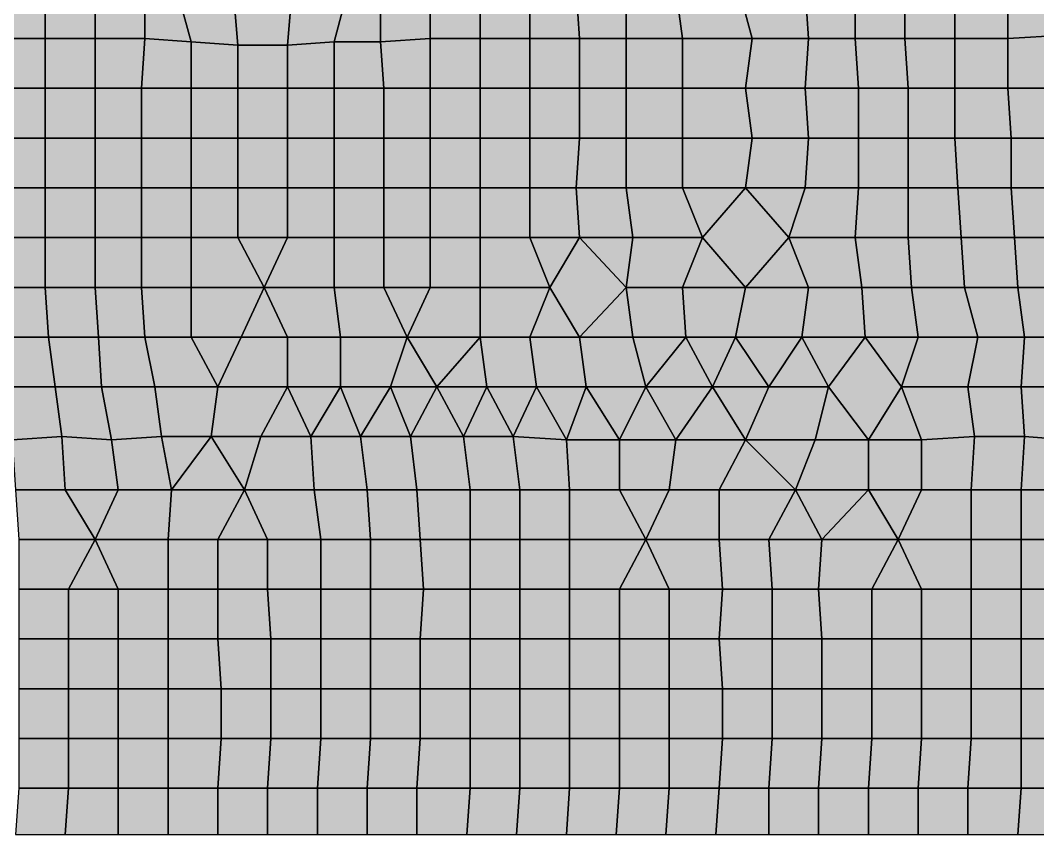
# Model space of a CAD drawing. Header units: metres. Extents: x -7480 to 79269, y -9100 to 45880.
# Drawn here: x 30230 to 36360, y -9100 to -4190 of the extents above; entities that cross this region are included whole.
import ezdxf

# ---------------------------------------------------------------- set-up
doc = ezdxf.new("R2010")
doc.units = ezdxf.units.M
doc.layers.add('COLOR_1', color=1, linetype='Continuous')
doc.layers.add('COLOR_181', color=181, linetype='Continuous')

msp = doc.modelspace()

# ---------------------------------------------------------------- hatches: boundary and pattern name
at = {"layer": 'COLOR_1'}
for points in [[(30380, -4300), (30680, -4300), (30680, -4000), (30380, -4000)], [(30680, -4300), (30980, -4300), (30980, -4020), (30680, -4000)], [(30980, -4300), (31260, -4320), (31200, -4100), (30980, -4020)], [(32120, -4320), (32400, -4320), (32400, -4020), (32180, -4100)], [(32400, -4320), (32700, -4300), (32700, -4000), (32400, -4020)], [(32700, -4300), (33000, -4300), (33000, -4000), (32700, -4000)], [(31200, -4100), (31260, -4320), (31540, -4340), (31520, -4100)], [(31520, -4100), (31540, -4340), (31840, -4340), (31860, -4100)], [(31840, -4340), (32120, -4320), (32180, -4100), (31860, -4100)], [(30380, -4600), (30680, -4600), (30680, -4300), (30380, -4300)], [(32700, -4600), (33000, -4600), (33000, -4300), (32700, -4300)], [(30380, -4900), (30680, -4900), (30680, -4600), (30380, -4600)], [(32700, -4900), (33000, -4900), (33000, -4600), (32700, -4600)], [(32700, -5200), (33000, -5200), (33000, -4900), (32700, -4900)]]:
    msp.add_hatch(color=256, dxfattribs=at).paths.add_polyline_path(points)
at = {"layer": 'COLOR_181'}
for points in [[(36180, -4300), (36520, -4280), (36520, -3980), (36180, -4000)], [(30080, -4300), (30380, -4300), (30380, -4000), (30080, -4000)], [(33000, -4300), (33300, -4300), (33300, -4000), (33000, -4000)], [(33300, -4300), (33600, -4300), (33580, -4000), (33300, -4000)], [(33580, -4000), (33600, -4300), (33880, -4300), (33880, -4000)], [(33880, -4300), (34220, -4300), (34180, -4000), (33880, -4000)], [(34180, -4000), (34220, -4300), (34640, -4300), (34560, -4000)], [(34560, -4000), (34640, -4300), (34980, -4300), (34960, -4000)], [(34960, -4000), (34980, -4300), (35260, -4300), (35260, -4000)], [(35260, -4300), (35560, -4300), (35560, -4000), (35260, -4000)], [(35560, -4300), (35860, -4300), (35860, -4000), (35560, -4000)], [(35860, -4300), (36180, -4300), (36180, -4000), (35860, -4000)], [(36180, -4600), (36520, -4600), (36520, -4280), (36180, -4300)], [(30080, -4600), (30380, -4600), (30380, -4300), (30080, -4300)], [(30680, -4600), (30960, -4600), (30980, -4300), (30680, -4300)], [(30960, -4600), (31260, -4600), (31260, -4320), (30980, -4300)], [(31260, -4600), (31540, -4600), (31540, -4340), (31260, -4320)], [(31540, -4600), (31840, -4600), (31840, -4340), (31540, -4340)], [(31840, -4600), (32120, -4600), (32120, -4320), (31840, -4340)], [(32120, -4600), (32420, -4600), (32400, -4320), (32120, -4320)], [(32400, -4320), (32420, -4600), (32700, -4600), (32700, -4300)], [(33000, -4600), (33300, -4600), (33300, -4300), (33000, -4300)], [(33300, -4600), (33600, -4600), (33600, -4300), (33300, -4300)], [(33600, -4600), (33880, -4600), (33880, -4300), (33600, -4300)], [(33880, -4600), (34220, -4600), (34220, -4300), (33880, -4300)], [(34220, -4600), (34600, -4600), (34640, -4300), (34220, -4300)], [(34600, -4600), (34960, -4600), (34980, -4300), (34640, -4300)], [(34960, -4600), (35280, -4600), (35260, -4300), (34980, -4300)], [(35260, -4300), (35280, -4600), (35580, -4600), (35560, -4300)], [(35560, -4300), (35580, -4600), (35860, -4600), (35860, -4300)], [(35860, -4600), (36180, -4600), (36180, -4300), (35860, -4300)], [(30080, -4900), (30380, -4900), (30380, -4600), (30080, -4600)], [(30680, -4900), (30960, -4900), (30960, -4600), (30680, -4600)], [(30960, -4900), (31260, -4900), (31260, -4600), (30960, -4600)], [(31260, -4900), (31540, -4900), (31540, -4600), (31260, -4600)], [(31540, -4900), (31840, -4900), (31840, -4600), (31540, -4600)], [(31840, -4900), (32120, -4900), (32120, -4600), (31840, -4600)], [(32120, -4900), (32420, -4900), (32420, -4600), (32120, -4600)], [(32420, -4900), (32700, -4900), (32700, -4600), (32420, -4600)], [(33000, -4900), (33300, -4900), (33300, -4600), (33000, -4600)], [(33300, -4900), (33600, -4900), (33600, -4600), (33300, -4600)], [(33600, -4900), (33880, -4900), (33880, -4600), (33600, -4600)], [(33880, -4900), (34220, -4900), (34220, -4600), (33880, -4600)], [(34220, -4900), (34640, -4900), (34600, -4600), (34220, -4600)], [(34600, -4600), (34640, -4900), (34980, -4900), (34960, -4600)], [(34960, -4600), (34980, -4900), (35280, -4900), (35280, -4600)], [(35280, -4900), (35580, -4900), (35580, -4600), (35280, -4600)], [(35580, -4900), (35860, -4900), (35860, -4600), (35580, -4600)], [(35860, -4900), (36200, -4900), (36180, -4600), (35860, -4600)], [(36180, -4600), (36200, -4900), (36520, -4900), (36520, -4600)], [(30080, -5200), (30380, -5200), (30380, -4900), (30080, -4900)], [(30380, -5200), (30680, -5200), (30680, -4900), (30380, -4900)], [(30680, -5200), (30960, -5200), (30960, -4900), (30680, -4900)], [(30960, -5200), (31260, -5200), (31260, -4900), (30960, -4900)], [(31260, -5200), (31540, -5200), (31540, -4900), (31260, -4900)], [(31540, -5200), (31840, -5200), (31840, -4900), (31540, -4900)], [(31840, -5200), (32120, -5200), (32120, -4900), (31840, -4900)], [(32120, -5200), (32420, -5200), (32420, -4900), (32120, -4900)], [(32420, -5200), (32700, -5200), (32700, -4900), (32420, -4900)], [(33000, -5200), (33300, -5200), (33300, -4900), (33000, -4900)], [(33300, -5200), (33580, -5200), (33600, -4900), (33300, -4900)], [(33580, -5200), (33880, -5200), (33880, -4900), (33600, -4900)], [(33880, -5200), (34220, -5200), (34220, -4900), (33880, -4900)], [(34220, -5200), (34600, -5200), (34640, -4900), (34220, -4900)], [(34600, -5200), (34960, -5200), (34980, -4900), (34640, -4900)], [(34960, -5200), (35280, -5200), (35280, -4900), (34980, -4900)], [(35280, -5200), (35580, -5200), (35580, -4900), (35280, -4900)], [(35580, -5200), (35880, -5200), (35860, -4900), (35580, -4900)], [(35860, -4900), (35880, -5200), (36200, -5200), (36200, -4900)], [(36200, -5200), (36520, -5200), (36520, -4900), (36200, -4900)], [(30080, -5500), (30380, -5500), (30380, -5200), (30080, -5200)], [(30380, -5500), (30680, -5500), (30680, -5200), (30380, -5200)], [(30680, -5500), (30960, -5500), (30960, -5200), (30680, -5200)], [(30960, -5500), (31260, -5500), (31260, -5200), (30960, -5200)], [(31260, -5500), (31540, -5500), (31540, -5200), (31260, -5200)], [(31540, -5500), (31840, -5500), (31840, -5200), (31540, -5200)], [(31840, -5500), (32120, -5500), (32120, -5200), (31840, -5200)], [(32120, -5500), (32420, -5500), (32420, -5200), (32120, -5200)], [(32420, -5500), (32700, -5500), (32700, -5200), (32420, -5200)], [(32700, -5500), (33000, -5500), (33000, -5200), (32700, -5200)], [(33000, -5500), (33300, -5500), (33300, -5200), (33000, -5200)], [(33300, -5500), (33600, -5500), (33580, -5200), (33300, -5200)], [(33580, -5200), (33600, -5500), (33920, -5500), (33880, -5200)], [(33880, -5200), (33920, -5500), (34340, -5500), (34220, -5200)], [(34220, -5200), (34340, -5500), (34600, -5200)], [(34340, -5500), (34600, -5800), (34860, -5500), (34600, -5200)], [(34600, -5200), (34860, -5500), (34960, -5200)], [(34860, -5500), (35260, -5500), (35280, -5200), (34960, -5200)], [(35260, -5500), (35580, -5500), (35580, -5200), (35280, -5200)], [(35580, -5500), (35900, -5500), (35880, -5200), (35580, -5200)], [(35880, -5200), (35900, -5500), (36220, -5500), (36200, -5200)], [(36200, -5200), (36220, -5500), (36540, -5500), (36520, -5200)], [(30080, -5500), (30100, -5800), (30380, -5800), (30380, -5500)], [(30380, -5800), (30680, -5800), (30680, -5500), (30380, -5500)], [(30680, -5800), (30960, -5800), (30960, -5500), (30680, -5500)], [(30960, -5800), (31260, -5800), (31260, -5500), (30960, -5500)], [(31260, -5800), (31700, -5800), (31540, -5500), (31260, -5500)], [(31540, -5500), (31700, -5800), (31840, -5500)], [(31700, -5800), (32120, -5800), (32120, -5500), (31840, -5500)], [(32120, -5800), (32420, -5800), (32420, -5500), (32120, -5500)], [(32420, -5800), (32700, -5800), (32700, -5500), (32420, -5500)], [(32700, -5800), (33000, -5800), (33000, -5500), (32700, -5500)], [(33000, -5800), (33420, -5800), (33300, -5500), (33000, -5500)], [(33300, -5500), (33420, -5800), (33600, -5500)], [(33420, -5800), (33600, -6100), (33880, -5800), (33600, -5500)], [(33600, -5500), (33880, -5800), (33920, -5500)], [(33880, -5800), (34220, -5800), (34340, -5500), (33920, -5500)], [(34220, -5800), (34600, -5800), (34340, -5500)], [(34600, -5800), (34980, -5800), (34860, -5500)], [(34860, -5500), (34980, -5800), (35300, -5800), (35260, -5500)], [(35260, -5500), (35300, -5800), (35600, -5800), (35580, -5500)], [(35580, -5500), (35600, -5800), (35920, -5800), (35900, -5500)], [(35900, -5500), (35920, -5800), (36240, -5800), (36220, -5500)], [(36220, -5500), (36240, -5800), (36560, -5800), (36540, -5500)], [(30100, -6100), (30400, -6100), (30380, -5800), (30100, -5800)], [(30380, -5800), (30400, -6100), (30700, -6100), (30680, -5800)], [(30680, -5800), (30700, -6100), (30980, -6100), (30960, -5800)], [(30960, -5800), (30980, -6100), (31260, -6100), (31260, -5800)], [(31260, -6100), (31560, -6100), (31700, -5800), (31260, -5800)], [(31560, -6100), (31840, -6100), (31700, -5800)], [(31700, -5800), (31840, -6100), (32160, -6100), (32120, -5800)], [(32120, -5800), (32160, -6100), (32560, -6100), (32420, -5800)], [(32420, -5800), (32560, -6100), (32700, -5800)], [(32560, -6100), (33000, -6100), (33000, -5800), (32700, -5800)], [(33000, -6100), (33300, -6100), (33420, -5800), (33000, -5800)], [(33300, -6100), (33600, -6100), (33420, -5800)], [(33600, -6100), (33920, -6100), (33880, -5800)], [(33880, -5800), (33920, -6100), (34240, -6100), (34220, -5800)], [(34220, -5800), (34240, -6100), (34540, -6100), (34600, -5800)], [(34540, -6100), (34940, -6100), (34980, -5800), (34600, -5800)], [(34940, -6100), (35320, -6100), (35300, -5800), (34980, -5800)], [(35300, -5800), (35320, -6100), (35640, -6100), (35600, -5800)], [(35600, -5800), (35640, -6100), (36000, -6100), (35920, -5800)], [(35920, -5800), (36000, -6100), (36280, -6100), (36240, -5800)], [(36240, -5800), (36280, -6100), (36560, -6100), (36560, -5800)], [(30100, -6100), (30140, -6400), (30440, -6400), (30400, -6100)], [(30400, -6100), (30440, -6400), (30720, -6400), (30700, -6100)], [(30700, -6100), (30720, -6400), (31040, -6400), (30980, -6100)], [(30980, -6100), (31040, -6400), (31420, -6400), (31260, -6100)], [(31260, -6100), (31420, -6400), (31560, -6100)], [(31420, -6400), (31840, -6400), (31840, -6100), (31560, -6100)], [(31840, -6400), (32160, -6400), (32160, -6100), (31840, -6100)], [(32160, -6400), (32460, -6400), (32560, -6100), (32160, -6100)], [(32460, -6400), (32740, -6400), (32560, -6100)], [(32560, -6100), (32740, -6400), (33000, -6100)], [(32740, -6400), (33040, -6400), (33000, -6100)], [(33000, -6100), (33040, -6400), (33340, -6400), (33300, -6100)], [(33300, -6100), (33340, -6400), (33640, -6400), (33600, -6100)], [(33600, -6100), (33640, -6400), (34000, -6400), (33920, -6100)], [(33920, -6100), (34000, -6400), (34240, -6100)], [(34000, -6400), (34400, -6400), (34240, -6100)], [(34240, -6100), (34400, -6400), (34540, -6100)], [(34400, -6400), (34740, -6400), (34540, -6100)], [(34540, -6100), (34740, -6400), (34940, -6100)], [(34740, -6400), (35100, -6400), (34940, -6100)], [(34940, -6100), (35100, -6400), (35320, -6100)], [(35100, -6400), (35340, -6720), (35540, -6400), (35320, -6100)], [(35320, -6100), (35540, -6400), (35640, -6100)], [(35540, -6400), (35940, -6400), (36000, -6100), (35640, -6100)], [(35940, -6400), (36260, -6400), (36280, -6100), (36000, -6100)], [(36260, -6400), (36560, -6400), (36560, -6100), (36280, -6100)], [(30140, -6400), (30180, -6720), (30480, -6700), (30440, -6400)], [(30440, -6400), (30480, -6700), (30780, -6720), (30720, -6400)], [(30720, -6400), (30780, -6720), (31080, -6700), (31040, -6400)], [(31040, -6400), (31080, -6700), (31380, -6700), (31420, -6400)], [(31380, -6700), (31680, -6700), (31840, -6400), (31420, -6400)], [(31680, -6700), (31980, -6700), (31840, -6400)], [(31840, -6400), (31980, -6700), (32160, -6400)], [(31980, -6700), (32280, -6700), (32160, -6400)], [(32160, -6400), (32280, -6700), (32460, -6400)], [(32280, -6700), (32580, -6700), (32460, -6400)], [(32460, -6400), (32580, -6700), (32740, -6400)], [(32580, -6700), (32900, -6700), (32740, -6400)], [(32740, -6400), (32900, -6700), (33040, -6400)], [(32900, -6700), (33200, -6700), (33040, -6400)], [(33040, -6400), (33200, -6700), (33340, -6400)], [(33200, -6700), (33520, -6720), (33340, -6400)], [(33340, -6400), (33520, -6720), (33640, -6400)], [(33520, -6720), (33840, -6720), (33640, -6400)], [(33640, -6400), (33840, -6720), (34000, -6400)], [(33840, -6720), (34180, -6720), (34000, -6400)], [(34000, -6400), (34180, -6720), (34400, -6400)], [(34180, -6720), (34600, -6720), (34400, -6400)], [(34400, -6400), (34600, -6720), (34740, -6400)], [(34600, -6720), (35020, -6720), (35100, -6400), (34740, -6400)], [(35020, -6720), (35340, -6720), (35100, -6400)], [(35340, -6720), (35660, -6720), (35540, -6400)], [(35540, -6400), (35660, -6720), (35980, -6700), (35940, -6400)], [(35940, -6400), (35980, -6700), (36280, -6700), (36260, -6400)], [(36260, -6400), (36280, -6700), (36540, -6720), (36560, -6400)], [(30180, -6720), (30200, -7020), (30500, -7020), (30480, -6700)], [(30480, -6700), (30500, -7020), (30820, -7020), (30780, -6720)], [(30780, -6720), (30820, -7020), (31140, -7020), (31080, -6700)], [(31080, -6700), (31140, -7020), (31380, -6700)], [(31140, -7020), (31580, -7020), (31380, -6700)], [(31380, -6700), (31580, -7020), (31680, -6700)], [(31580, -7020), (32000, -7020), (31980, -6700), (31680, -6700)], [(31980, -6700), (32000, -7020), (32320, -7020), (32280, -6700)], [(32280, -6700), (32320, -7020), (32620, -7020), (32580, -6700)], [(32580, -6700), (32620, -7020), (32940, -7020), (32900, -6700)], [(32900, -6700), (32940, -7020), (33240, -7020), (33200, -6700)], [(33200, -6700), (33240, -7020), (33540, -7020), (33520, -6720)], [(33520, -6720), (33540, -7020), (33840, -7020), (33840, -6720)], [(33840, -7020), (34140, -7020), (34180, -6720), (33840, -6720)], [(34140, -7020), (34440, -7020), (34600, -6720), (34180, -6720)], [(34440, -7020), (34900, -7020), (34600, -6720)], [(34600, -6720), (34900, -7020), (35020, -6720)], [(34900, -7020), (35340, -7020), (35340, -6720), (35020, -6720)], [(35340, -7020), (35660, -7020), (35660, -6720), (35340, -6720)], [(35660, -7020), (35960, -7020), (35980, -6700), (35660, -6720)], [(35960, -7020), (36260, -7020), (36280, -6700), (35980, -6700)], [(36260, -7020), (36560, -7020), (36540, -6720), (36280, -6700)], [(30200, -7020), (30220, -7320), (30680, -7320), (30500, -7020)], [(30500, -7020), (30680, -7320), (30820, -7020)], [(30680, -7320), (31120, -7320), (31140, -7020), (30820, -7020)], [(31120, -7320), (31420, -7320), (31580, -7020), (31140, -7020)], [(31420, -7320), (31720, -7320), (31580, -7020)], [(31580, -7020), (31720, -7320), (32040, -7320), (32000, -7020)], [(32000, -7020), (32040, -7320), (32340, -7320), (32320, -7020)], [(32320, -7020), (32340, -7320), (32640, -7320), (32620, -7020)], [(32620, -7020), (32640, -7320), (32940, -7320), (32940, -7020)], [(32940, -7320), (33240, -7320), (33240, -7020), (32940, -7020)], [(33240, -7320), (33540, -7320), (33540, -7020), (33240, -7020)], [(33540, -7320), (34000, -7320), (33840, -7020), (33540, -7020)], [(33840, -7020), (34000, -7320), (34140, -7020)], [(34000, -7320), (34440, -7320), (34440, -7020), (34140, -7020)], [(34440, -7320), (34740, -7320), (34900, -7020), (34440, -7020)], [(34740, -7320), (35060, -7320), (34900, -7020)], [(34900, -7020), (35060, -7320), (35340, -7020)], [(35060, -7320), (35520, -7320), (35340, -7020)], [(35340, -7020), (35520, -7320), (35660, -7020)], [(35520, -7320), (35960, -7320), (35960, -7020), (35660, -7020)], [(35960, -7320), (36260, -7320), (36260, -7020), (35960, -7020)], [(36260, -7320), (36560, -7320), (36560, -7020), (36260, -7020)], [(30220, -7620), (30520, -7620), (30680, -7320), (30220, -7320)], [(30520, -7620), (30820, -7620), (30680, -7320)], [(30680, -7320), (30820, -7620), (31120, -7620), (31120, -7320)], [(31120, -7620), (31420, -7620), (31420, -7320), (31120, -7320)], [(31420, -7620), (31720, -7620), (31720, -7320), (31420, -7320)], [(31720, -7620), (32040, -7620), (32040, -7320), (31720, -7320)], [(32040, -7620), (32340, -7620), (32340, -7320), (32040, -7320)], [(32340, -7620), (32660, -7620), (32640, -7320), (32340, -7320)], [(32640, -7320), (32660, -7620), (32940, -7620), (32940, -7320)], [(32940, -7620), (33240, -7620), (33240, -7320), (32940, -7320)], [(33240, -7620), (33540, -7620), (33540, -7320), (33240, -7320)], [(33540, -7620), (33840, -7620), (34000, -7320), (33540, -7320)], [(33840, -7620), (34140, -7620), (34000, -7320)], [(34000, -7320), (34140, -7620), (34460, -7620), (34440, -7320)], [(34440, -7320), (34460, -7620), (34760, -7620), (34740, -7320)], [(34740, -7320), (34760, -7620), (35040, -7620), (35060, -7320)], [(35040, -7620), (35360, -7620), (35520, -7320), (35060, -7320)], [(35360, -7620), (35660, -7620), (35520, -7320)], [(35520, -7320), (35660, -7620), (35960, -7620), (35960, -7320)], [(35960, -7620), (36260, -7620), (36260, -7320), (35960, -7320)], [(36260, -7620), (36560, -7620), (36560, -7320), (36260, -7320)], [(30220, -7920), (30520, -7920), (30520, -7620), (30220, -7620)], [(30520, -7920), (30820, -7920), (30820, -7620), (30520, -7620)], [(30820, -7920), (31120, -7920), (31120, -7620), (30820, -7620)], [(31120, -7920), (31420, -7920), (31420, -7620), (31120, -7620)], [(31420, -7920), (31740, -7920), (31720, -7620), (31420, -7620)], [(31720, -7620), (31740, -7920), (32040, -7920), (32040, -7620)], [(32040, -7920), (32340, -7920), (32340, -7620), (32040, -7620)], [(32340, -7920), (32640, -7920), (32660, -7620), (32340, -7620)], [(32640, -7920), (32940, -7920), (32940, -7620), (32660, -7620)], [(32940, -7920), (33240, -7920), (33240, -7620), (32940, -7620)], [(33240, -7920), (33540, -7920), (33540, -7620), (33240, -7620)], [(33540, -7920), (33840, -7920), (33840, -7620), (33540, -7620)], [(33840, -7920), (34140, -7920), (34140, -7620), (33840, -7620)], [(34140, -7920), (34440, -7920), (34460, -7620), (34140, -7620)], [(34440, -7920), (34760, -7920), (34760, -7620), (34460, -7620)], [(34760, -7920), (35060, -7920), (35040, -7620), (34760, -7620)], [(35040, -7620), (35060, -7920), (35360, -7920), (35360, -7620)], [(35360, -7920), (35660, -7920), (35660, -7620), (35360, -7620)], [(35660, -7920), (35960, -7920), (35960, -7620), (35660, -7620)], [(35960, -7920), (36260, -7920), (36260, -7620), (35960, -7620)], [(36260, -7920), (36560, -7920), (36560, -7620), (36260, -7620)], [(30220, -8220), (30520, -8220), (30520, -7920), (30220, -7920)], [(30520, -8220), (30820, -8220), (30820, -7920), (30520, -7920)], [(30820, -8220), (31120, -8220), (31120, -7920), (30820, -7920)], [(31120, -8220), (31440, -8220), (31420, -7920), (31120, -7920)], [(31420, -7920), (31440, -8220), (31740, -8220), (31740, -7920)], [(31740, -8220), (32040, -8220), (32040, -7920), (31740, -7920)], [(32040, -8220), (32340, -8220), (32340, -7920), (32040, -7920)], [(32340, -8220), (32640, -8220), (32640, -7920), (32340, -7920)], [(32640, -8220), (32940, -8220), (32940, -7920), (32640, -7920)], [(32940, -8220), (33240, -8220), (33240, -7920), (32940, -7920)], [(33240, -8220), (33540, -8220), (33540, -7920), (33240, -7920)], [(33540, -8220), (33840, -8220), (33840, -7920), (33540, -7920)], [(33840, -8220), (34140, -8220), (34140, -7920), (33840, -7920)], [(34140, -8220), (34460, -8220), (34440, -7920), (34140, -7920)], [(34440, -7920), (34460, -8220), (34760, -8220), (34760, -7920)], [(34760, -8220), (35060, -8220), (35060, -7920), (34760, -7920)], [(35060, -8220), (35360, -8220), (35360, -7920), (35060, -7920)], [(35360, -8220), (35660, -8220), (35660, -7920), (35360, -7920)], [(35660, -8220), (35960, -8220), (35960, -7920), (35660, -7920)], [(35960, -8220), (36260, -8220), (36260, -7920), (35960, -7920)], [(36260, -8220), (36560, -8220), (36560, -7920), (36260, -7920)], [(30220, -8520), (30520, -8520), (30520, -8220), (30220, -8220)], [(30520, -8520), (30820, -8520), (30820, -8220), (30520, -8220)], [(30820, -8520), (31120, -8520), (31120, -8220), (30820, -8220)], [(31120, -8520), (31440, -8520), (31440, -8220), (31120, -8220)], [(31440, -8520), (31740, -8520), (31740, -8220), (31440, -8220)], [(31740, -8520), (32040, -8520), (32040, -8220), (31740, -8220)], [(32040, -8520), (32340, -8520), (32340, -8220), (32040, -8220)], [(32340, -8520), (32640, -8520), (32640, -8220), (32340, -8220)], [(32640, -8520), (32940, -8520), (32940, -8220), (32640, -8220)], [(32940, -8520), (33240, -8520), (33240, -8220), (32940, -8220)], [(33240, -8520), (33540, -8520), (33540, -8220), (33240, -8220)], [(33540, -8520), (33840, -8520), (33840, -8220), (33540, -8220)], [(33840, -8520), (34140, -8520), (34140, -8220), (33840, -8220)], [(34140, -8520), (34460, -8520), (34460, -8220), (34140, -8220)], [(34460, -8520), (34760, -8520), (34760, -8220), (34460, -8220)], [(34760, -8520), (35060, -8520), (35060, -8220), (34760, -8220)], [(35060, -8520), (35360, -8520), (35360, -8220), (35060, -8220)], [(35360, -8520), (35660, -8520), (35660, -8220), (35360, -8220)], [(35660, -8520), (35960, -8520), (35960, -8220), (35660, -8220)], [(35960, -8520), (36260, -8520), (36260, -8220), (35960, -8220)], [(36260, -8520), (36560, -8520), (36560, -8220), (36260, -8220)], [(30220, -8820), (30520, -8820), (30520, -8520), (30220, -8520)], [(30520, -8820), (30820, -8820), (30820, -8520), (30520, -8520)], [(30820, -8820), (31120, -8820), (31120, -8520), (30820, -8520)], [(31120, -8820), (31420, -8820), (31440, -8520), (31120, -8520)], [(31420, -8820), (31720, -8820), (31740, -8520), (31440, -8520)], [(31720, -8820), (32020, -8820), (32040, -8520), (31740, -8520)], [(32020, -8820), (32320, -8820), (32340, -8520), (32040, -8520)], [(32320, -8820), (32620, -8820), (32640, -8520), (32340, -8520)], [(32620, -8820), (32940, -8820), (32940, -8520), (32640, -8520)], [(32940, -8820), (33240, -8820), (33240, -8520), (32940, -8520)], [(33240, -8820), (33540, -8820), (33540, -8520), (33240, -8520)], [(33540, -8820), (33840, -8820), (33840, -8520), (33540, -8520)], [(33840, -8820), (34140, -8820), (34140, -8520), (33840, -8520)], [(34140, -8820), (34440, -8820), (34460, -8520), (34140, -8520)], [(34440, -8820), (34740, -8820), (34760, -8520), (34460, -8520)], [(34740, -8820), (35040, -8820), (35060, -8520), (34760, -8520)], [(35040, -8820), (35340, -8820), (35360, -8520), (35060, -8520)], [(35340, -8820), (35640, -8820), (35660, -8520), (35360, -8520)], [(35640, -8820), (35940, -8820), (35960, -8520), (35660, -8520)], [(35940, -8820), (36260, -8820), (36260, -8520), (35960, -8520)], [(36260, -8820), (36560, -8820), (36560, -8520), (36260, -8520)], [(30200, -9100), (30500, -9100), (30520, -8820), (30220, -8820)], [(30500, -9100), (30820, -9100), (30820, -8820), (30520, -8820)], [(30820, -9100), (31120, -9100), (31120, -8820), (30820, -8820)], [(31120, -9100), (31420, -9100), (31420, -8820), (31120, -8820)], [(31420, -9100), (31720, -9100), (31720, -8820), (31420, -8820)], [(31720, -9100), (32020, -9100), (32020, -8820), (31720, -8820)], [(32020, -9100), (32320, -9100), (32320, -8820), (32020, -8820)], [(32320, -9100), (32620, -9100), (32620, -8820), (32320, -8820)], [(32620, -9100), (32920, -9100), (32940, -8820), (32620, -8820)], [(32920, -9100), (33220, -9100), (33240, -8820), (32940, -8820)], [(33220, -9100), (33520, -9100), (33540, -8820), (33240, -8820)], [(33520, -9100), (33820, -9100), (33840, -8820), (33540, -8820)], [(33820, -9100), (34120, -9100), (34140, -8820), (33840, -8820)], [(34120, -9100), (34420, -9100), (34440, -8820), (34140, -8820)], [(34420, -9100), (34740, -9100), (34740, -8820), (34440, -8820)], [(34740, -9100), (35040, -9100), (35040, -8820), (34740, -8820)], [(35040, -9100), (35340, -9100), (35340, -8820), (35040, -8820)], [(35340, -9100), (35640, -9100), (35640, -8820), (35340, -8820)], [(35640, -9100), (35940, -9100), (35940, -8820), (35640, -8820)], [(35940, -9100), (36240, -9100), (36260, -8820), (35940, -8820)], [(36240, -9100), (36540, -9100), (36560, -8820), (36260, -8820)]]:
    msp.add_hatch(color=256, dxfattribs=at).paths.add_polyline_path(points)

# ---------------------------------------------------------------- linework, layer by layer
at = {"layer": 'COLOR_1'}
for points in [[(30380, -4300), (30680, -4300), (30680, -4000), (30380, -4000)], [(30680, -4300), (30980, -4300), (30980, -4020), (30680, -4000)], [(30980, -4300), (31260, -4320), (31200, -4100), (30980, -4020)], [(32120, -4320), (32400, -4320), (32400, -4020), (32180, -4100)], [(32400, -4320), (32700, -4300), (32700, -4000), (32400, -4020)], [(32700, -4300), (33000, -4300), (33000, -4000), (32700, -4000)], [(31200, -4100), (31260, -4320), (31540, -4340), (31520, -4100)], [(31520, -4100), (31540, -4340), (31840, -4340), (31860, -4100)], [(31840, -4340), (32120, -4320), (32180, -4100), (31860, -4100)], [(30380, -4600), (30680, -4600), (30680, -4300), (30380, -4300)], [(32700, -4600), (33000, -4600), (33000, -4300), (32700, -4300)], [(30380, -4900), (30680, -4900), (30680, -4600), (30380, -4600)], [(32700, -4900), (33000, -4900), (33000, -4600), (32700, -4600)], [(32700, -5200), (33000, -5200), (33000, -4900), (32700, -4900)]]:
    msp.add_lwpolyline(points, close=True, dxfattribs=at)
at = {"layer": 'COLOR_181'}
for points in [[(36180, -4300), (36520, -4280), (36520, -3980), (36180, -4000)], [(30080, -4300), (30380, -4300), (30380, -4000), (30080, -4000)], [(33000, -4300), (33300, -4300), (33300, -4000), (33000, -4000)], [(33300, -4300), (33600, -4300), (33580, -4000), (33300, -4000)], [(33580, -4000), (33600, -4300), (33880, -4300), (33880, -4000)], [(33880, -4300), (34220, -4300), (34180, -4000), (33880, -4000)], [(34180, -4000), (34220, -4300), (34640, -4300), (34560, -4000)], [(34560, -4000), (34640, -4300), (34980, -4300), (34960, -4000)], [(34960, -4000), (34980, -4300), (35260, -4300), (35260, -4000)], [(35260, -4300), (35560, -4300), (35560, -4000), (35260, -4000)], [(35560, -4300), (35860, -4300), (35860, -4000), (35560, -4000)], [(35860, -4300), (36180, -4300), (36180, -4000), (35860, -4000)], [(36180, -4600), (36520, -4600), (36520, -4280), (36180, -4300)], [(30080, -4600), (30380, -4600), (30380, -4300), (30080, -4300)], [(30680, -4600), (30960, -4600), (30980, -4300), (30680, -4300)], [(30960, -4600), (31260, -4600), (31260, -4320), (30980, -4300)], [(31260, -4600), (31540, -4600), (31540, -4340), (31260, -4320)], [(31540, -4600), (31840, -4600), (31840, -4340), (31540, -4340)], [(31840, -4600), (32120, -4600), (32120, -4320), (31840, -4340)], [(32120, -4600), (32420, -4600), (32400, -4320), (32120, -4320)], [(32400, -4320), (32420, -4600), (32700, -4600), (32700, -4300)], [(33000, -4600), (33300, -4600), (33300, -4300), (33000, -4300)], [(33300, -4600), (33600, -4600), (33600, -4300), (33300, -4300)], [(33600, -4600), (33880, -4600), (33880, -4300), (33600, -4300)], [(33880, -4600), (34220, -4600), (34220, -4300), (33880, -4300)], [(34220, -4600), (34600, -4600), (34640, -4300), (34220, -4300)], [(34600, -4600), (34960, -4600), (34980, -4300), (34640, -4300)], [(34960, -4600), (35280, -4600), (35260, -4300), (34980, -4300)], [(35260, -4300), (35280, -4600), (35580, -4600), (35560, -4300)], [(35560, -4300), (35580, -4600), (35860, -4600), (35860, -4300)], [(35860, -4600), (36180, -4600), (36180, -4300), (35860, -4300)], [(30080, -4900), (30380, -4900), (30380, -4600), (30080, -4600)], [(30680, -4900), (30960, -4900), (30960, -4600), (30680, -4600)], [(30960, -4900), (31260, -4900), (31260, -4600), (30960, -4600)], [(31260, -4900), (31540, -4900), (31540, -4600), (31260, -4600)], [(31540, -4900), (31840, -4900), (31840, -4600), (31540, -4600)], [(31840, -4900), (32120, -4900), (32120, -4600), (31840, -4600)], [(32120, -4900), (32420, -4900), (32420, -4600), (32120, -4600)], [(32420, -4900), (32700, -4900), (32700, -4600), (32420, -4600)], [(33000, -4900), (33300, -4900), (33300, -4600), (33000, -4600)], [(33300, -4900), (33600, -4900), (33600, -4600), (33300, -4600)], [(33600, -4900), (33880, -4900), (33880, -4600), (33600, -4600)], [(33880, -4900), (34220, -4900), (34220, -4600), (33880, -4600)], [(34220, -4900), (34640, -4900), (34600, -4600), (34220, -4600)], [(34600, -4600), (34640, -4900), (34980, -4900), (34960, -4600)], [(34960, -4600), (34980, -4900), (35280, -4900), (35280, -4600)], [(35280, -4900), (35580, -4900), (35580, -4600), (35280, -4600)], [(35580, -4900), (35860, -4900), (35860, -4600), (35580, -4600)], [(35860, -4900), (36200, -4900), (36180, -4600), (35860, -4600)], [(36180, -4600), (36200, -4900), (36520, -4900), (36520, -4600)], [(30080, -5200), (30380, -5200), (30380, -4900), (30080, -4900)], [(30380, -5200), (30680, -5200), (30680, -4900), (30380, -4900)], [(30680, -5200), (30960, -5200), (30960, -4900), (30680, -4900)], [(30960, -5200), (31260, -5200), (31260, -4900), (30960, -4900)], [(31260, -5200), (31540, -5200), (31540, -4900), (31260, -4900)], [(31540, -5200), (31840, -5200), (31840, -4900), (31540, -4900)], [(31840, -5200), (32120, -5200), (32120, -4900), (31840, -4900)], [(32120, -5200), (32420, -5200), (32420, -4900), (32120, -4900)], [(32420, -5200), (32700, -5200), (32700, -4900), (32420, -4900)], [(33000, -5200), (33300, -5200), (33300, -4900), (33000, -4900)], [(33300, -5200), (33580, -5200), (33600, -4900), (33300, -4900)], [(33580, -5200), (33880, -5200), (33880, -4900), (33600, -4900)], [(33880, -5200), (34220, -5200), (34220, -4900), (33880, -4900)], [(34220, -5200), (34600, -5200), (34640, -4900), (34220, -4900)], [(34600, -5200), (34960, -5200), (34980, -4900), (34640, -4900)], [(34960, -5200), (35280, -5200), (35280, -4900), (34980, -4900)], [(35280, -5200), (35580, -5200), (35580, -4900), (35280, -4900)], [(35580, -5200), (35880, -5200), (35860, -4900), (35580, -4900)], [(35860, -4900), (35880, -5200), (36200, -5200), (36200, -4900)], [(36200, -5200), (36520, -5200), (36520, -4900), (36200, -4900)], [(30080, -5500), (30380, -5500), (30380, -5200), (30080, -5200)], [(30380, -5500), (30680, -5500), (30680, -5200), (30380, -5200)], [(30680, -5500), (30960, -5500), (30960, -5200), (30680, -5200)], [(30960, -5500), (31260, -5500), (31260, -5200), (30960, -5200)], [(31260, -5500), (31540, -5500), (31540, -5200), (31260, -5200)], [(31540, -5500), (31840, -5500), (31840, -5200), (31540, -5200)], [(31840, -5500), (32120, -5500), (32120, -5200), (31840, -5200)], [(32120, -5500), (32420, -5500), (32420, -5200), (32120, -5200)], [(32420, -5500), (32700, -5500), (32700, -5200), (32420, -5200)], [(32700, -5500), (33000, -5500), (33000, -5200), (32700, -5200)], [(33000, -5500), (33300, -5500), (33300, -5200), (33000, -5200)], [(33300, -5500), (33600, -5500), (33580, -5200), (33300, -5200)], [(33580, -5200), (33600, -5500), (33920, -5500), (33880, -5200)], [(33880, -5200), (33920, -5500), (34340, -5500), (34220, -5200)], [(34220, -5200), (34340, -5500), (34600, -5200)], [(34340, -5500), (34600, -5800), (34860, -5500), (34600, -5200)], [(34600, -5200), (34860, -5500), (34960, -5200)], [(34860, -5500), (35260, -5500), (35280, -5200), (34960, -5200)], [(35260, -5500), (35580, -5500), (35580, -5200), (35280, -5200)], [(35580, -5500), (35900, -5500), (35880, -5200), (35580, -5200)], [(35880, -5200), (35900, -5500), (36220, -5500), (36200, -5200)], [(36200, -5200), (36220, -5500), (36540, -5500), (36520, -5200)], [(30080, -5500), (30100, -5800), (30380, -5800), (30380, -5500)], [(30380, -5800), (30680, -5800), (30680, -5500), (30380, -5500)], [(30680, -5800), (30960, -5800), (30960, -5500), (30680, -5500)], [(30960, -5800), (31260, -5800), (31260, -5500), (30960, -5500)], [(31260, -5800), (31700, -5800), (31540, -5500), (31260, -5500)], [(31540, -5500), (31700, -5800), (31840, -5500)], [(31700, -5800), (32120, -5800), (32120, -5500), (31840, -5500)], [(32120, -5800), (32420, -5800), (32420, -5500), (32120, -5500)], [(32420, -5800), (32700, -5800), (32700, -5500), (32420, -5500)], [(32700, -5800), (33000, -5800), (33000, -5500), (32700, -5500)], [(33000, -5800), (33420, -5800), (33300, -5500), (33000, -5500)], [(33300, -5500), (33420, -5800), (33600, -5500)], [(33420, -5800), (33600, -6100), (33880, -5800), (33600, -5500)], [(33600, -5500), (33880, -5800), (33920, -5500)], [(33880, -5800), (34220, -5800), (34340, -5500), (33920, -5500)], [(34220, -5800), (34600, -5800), (34340, -5500)], [(34600, -5800), (34980, -5800), (34860, -5500)], [(34860, -5500), (34980, -5800), (35300, -5800), (35260, -5500)], [(35260, -5500), (35300, -5800), (35600, -5800), (35580, -5500)], [(35580, -5500), (35600, -5800), (35920, -5800), (35900, -5500)], [(35900, -5500), (35920, -5800), (36240, -5800), (36220, -5500)], [(36220, -5500), (36240, -5800), (36560, -5800), (36540, -5500)], [(30100, -6100), (30400, -6100), (30380, -5800), (30100, -5800)], [(30380, -5800), (30400, -6100), (30700, -6100), (30680, -5800)], [(30680, -5800), (30700, -6100), (30980, -6100), (30960, -5800)], [(30960, -5800), (30980, -6100), (31260, -6100), (31260, -5800)], [(31260, -6100), (31560, -6100), (31700, -5800), (31260, -5800)], [(31560, -6100), (31840, -6100), (31700, -5800)], [(31700, -5800), (31840, -6100), (32160, -6100), (32120, -5800)], [(32120, -5800), (32160, -6100), (32560, -6100), (32420, -5800)], [(32420, -5800), (32560, -6100), (32700, -5800)], [(32560, -6100), (33000, -6100), (33000, -5800), (32700, -5800)], [(33000, -6100), (33300, -6100), (33420, -5800), (33000, -5800)], [(33300, -6100), (33600, -6100), (33420, -5800)], [(33600, -6100), (33920, -6100), (33880, -5800)], [(33880, -5800), (33920, -6100), (34240, -6100), (34220, -5800)], [(34220, -5800), (34240, -6100), (34540, -6100), (34600, -5800)], [(34540, -6100), (34940, -6100), (34980, -5800), (34600, -5800)], [(34940, -6100), (35320, -6100), (35300, -5800), (34980, -5800)], [(35300, -5800), (35320, -6100), (35640, -6100), (35600, -5800)], [(35600, -5800), (35640, -6100), (36000, -6100), (35920, -5800)], [(35920, -5800), (36000, -6100), (36280, -6100), (36240, -5800)], [(36240, -5800), (36280, -6100), (36560, -6100), (36560, -5800)], [(30100, -6100), (30140, -6400), (30440, -6400), (30400, -6100)], [(30400, -6100), (30440, -6400), (30720, -6400), (30700, -6100)], [(30700, -6100), (30720, -6400), (31040, -6400), (30980, -6100)], [(30980, -6100), (31040, -6400), (31420, -6400), (31260, -6100)], [(31260, -6100), (31420, -6400), (31560, -6100)], [(31420, -6400), (31840, -6400), (31840, -6100), (31560, -6100)], [(31840, -6400), (32160, -6400), (32160, -6100), (31840, -6100)], [(32160, -6400), (32460, -6400), (32560, -6100), (32160, -6100)], [(32460, -6400), (32740, -6400), (32560, -6100)], [(32560, -6100), (32740, -6400), (33000, -6100)], [(32740, -6400), (33040, -6400), (33000, -6100)], [(33000, -6100), (33040, -6400), (33340, -6400), (33300, -6100)], [(33300, -6100), (33340, -6400), (33640, -6400), (33600, -6100)], [(33600, -6100), (33640, -6400), (34000, -6400), (33920, -6100)], [(33920, -6100), (34000, -6400), (34240, -6100)], [(34000, -6400), (34400, -6400), (34240, -6100)], [(34240, -6100), (34400, -6400), (34540, -6100)], [(34400, -6400), (34740, -6400), (34540, -6100)], [(34540, -6100), (34740, -6400), (34940, -6100)], [(34740, -6400), (35100, -6400), (34940, -6100)], [(34940, -6100), (35100, -6400), (35320, -6100)], [(35100, -6400), (35340, -6720), (35540, -6400), (35320, -6100)], [(35320, -6100), (35540, -6400), (35640, -6100)], [(35540, -6400), (35940, -6400), (36000, -6100), (35640, -6100)], [(35940, -6400), (36260, -6400), (36280, -6100), (36000, -6100)], [(36260, -6400), (36560, -6400), (36560, -6100), (36280, -6100)], [(30140, -6400), (30180, -6720), (30480, -6700), (30440, -6400)], [(30440, -6400), (30480, -6700), (30780, -6720), (30720, -6400)], [(30720, -6400), (30780, -6720), (31080, -6700), (31040, -6400)], [(31040, -6400), (31080, -6700), (31380, -6700), (31420, -6400)], [(31380, -6700), (31680, -6700), (31840, -6400), (31420, -6400)], [(31680, -6700), (31980, -6700), (31840, -6400)], [(31840, -6400), (31980, -6700), (32160, -6400)], [(31980, -6700), (32280, -6700), (32160, -6400)], [(32160, -6400), (32280, -6700), (32460, -6400)], [(32280, -6700), (32580, -6700), (32460, -6400)], [(32460, -6400), (32580, -6700), (32740, -6400)], [(32580, -6700), (32900, -6700), (32740, -6400)], [(32740, -6400), (32900, -6700), (33040, -6400)], [(32900, -6700), (33200, -6700), (33040, -6400)], [(33040, -6400), (33200, -6700), (33340, -6400)], [(33200, -6700), (33520, -6720), (33340, -6400)], [(33340, -6400), (33520, -6720), (33640, -6400)], [(33520, -6720), (33840, -6720), (33640, -6400)], [(33640, -6400), (33840, -6720), (34000, -6400)], [(33840, -6720), (34180, -6720), (34000, -6400)], [(34000, -6400), (34180, -6720), (34400, -6400)], [(34180, -6720), (34600, -6720), (34400, -6400)], [(34400, -6400), (34600, -6720), (34740, -6400)], [(34600, -6720), (35020, -6720), (35100, -6400), (34740, -6400)], [(35020, -6720), (35340, -6720), (35100, -6400)], [(35340, -6720), (35660, -6720), (35540, -6400)], [(35540, -6400), (35660, -6720), (35980, -6700), (35940, -6400)], [(35940, -6400), (35980, -6700), (36280, -6700), (36260, -6400)], [(36260, -6400), (36280, -6700), (36540, -6720), (36560, -6400)], [(30180, -6720), (30200, -7020), (30500, -7020), (30480, -6700)], [(30480, -6700), (30500, -7020), (30820, -7020), (30780, -6720)], [(30780, -6720), (30820, -7020), (31140, -7020), (31080, -6700)], [(31080, -6700), (31140, -7020), (31380, -6700)], [(31140, -7020), (31580, -7020), (31380, -6700)], [(31380, -6700), (31580, -7020), (31680, -6700)], [(31580, -7020), (32000, -7020), (31980, -6700), (31680, -6700)], [(31980, -6700), (32000, -7020), (32320, -7020), (32280, -6700)], [(32280, -6700), (32320, -7020), (32620, -7020), (32580, -6700)], [(32580, -6700), (32620, -7020), (32940, -7020), (32900, -6700)], [(32900, -6700), (32940, -7020), (33240, -7020), (33200, -6700)], [(33200, -6700), (33240, -7020), (33540, -7020), (33520, -6720)], [(33520, -6720), (33540, -7020), (33840, -7020), (33840, -6720)], [(33840, -7020), (34140, -7020), (34180, -6720), (33840, -6720)], [(34140, -7020), (34440, -7020), (34600, -6720), (34180, -6720)], [(34440, -7020), (34900, -7020), (34600, -6720)], [(34600, -6720), (34900, -7020), (35020, -6720)], [(34900, -7020), (35340, -7020), (35340, -6720), (35020, -6720)], [(35340, -7020), (35660, -7020), (35660, -6720), (35340, -6720)], [(35660, -7020), (35960, -7020), (35980, -6700), (35660, -6720)], [(35960, -7020), (36260, -7020), (36280, -6700), (35980, -6700)], [(36260, -7020), (36560, -7020), (36540, -6720), (36280, -6700)], [(30200, -7020), (30220, -7320), (30680, -7320), (30500, -7020)], [(30500, -7020), (30680, -7320), (30820, -7020)], [(30680, -7320), (31120, -7320), (31140, -7020), (30820, -7020)], [(31120, -7320), (31420, -7320), (31580, -7020), (31140, -7020)], [(31420, -7320), (31720, -7320), (31580, -7020)], [(31580, -7020), (31720, -7320), (32040, -7320), (32000, -7020)], [(32000, -7020), (32040, -7320), (32340, -7320), (32320, -7020)], [(32320, -7020), (32340, -7320), (32640, -7320), (32620, -7020)], [(32620, -7020), (32640, -7320), (32940, -7320), (32940, -7020)], [(32940, -7320), (33240, -7320), (33240, -7020), (32940, -7020)], [(33240, -7320), (33540, -7320), (33540, -7020), (33240, -7020)], [(33540, -7320), (34000, -7320), (33840, -7020), (33540, -7020)], [(33840, -7020), (34000, -7320), (34140, -7020)], [(34000, -7320), (34440, -7320), (34440, -7020), (34140, -7020)], [(34440, -7320), (34740, -7320), (34900, -7020), (34440, -7020)], [(34740, -7320), (35060, -7320), (34900, -7020)], [(34900, -7020), (35060, -7320), (35340, -7020)], [(35060, -7320), (35520, -7320), (35340, -7020)], [(35340, -7020), (35520, -7320), (35660, -7020)], [(35520, -7320), (35960, -7320), (35960, -7020), (35660, -7020)], [(35960, -7320), (36260, -7320), (36260, -7020), (35960, -7020)], [(36260, -7320), (36560, -7320), (36560, -7020), (36260, -7020)], [(30220, -7620), (30520, -7620), (30680, -7320), (30220, -7320)], [(30520, -7620), (30820, -7620), (30680, -7320)], [(30680, -7320), (30820, -7620), (31120, -7620), (31120, -7320)], [(31120, -7620), (31420, -7620), (31420, -7320), (31120, -7320)], [(31420, -7620), (31720, -7620), (31720, -7320), (31420, -7320)], [(31720, -7620), (32040, -7620), (32040, -7320), (31720, -7320)], [(32040, -7620), (32340, -7620), (32340, -7320), (32040, -7320)], [(32340, -7620), (32660, -7620), (32640, -7320), (32340, -7320)], [(32640, -7320), (32660, -7620), (32940, -7620), (32940, -7320)], [(32940, -7620), (33240, -7620), (33240, -7320), (32940, -7320)], [(33240, -7620), (33540, -7620), (33540, -7320), (33240, -7320)], [(33540, -7620), (33840, -7620), (34000, -7320), (33540, -7320)], [(33840, -7620), (34140, -7620), (34000, -7320)], [(34000, -7320), (34140, -7620), (34460, -7620), (34440, -7320)], [(34440, -7320), (34460, -7620), (34760, -7620), (34740, -7320)], [(34740, -7320), (34760, -7620), (35040, -7620), (35060, -7320)], [(35040, -7620), (35360, -7620), (35520, -7320), (35060, -7320)], [(35360, -7620), (35660, -7620), (35520, -7320)], [(35520, -7320), (35660, -7620), (35960, -7620), (35960, -7320)], [(35960, -7620), (36260, -7620), (36260, -7320), (35960, -7320)], [(36260, -7620), (36560, -7620), (36560, -7320), (36260, -7320)], [(30220, -7920), (30520, -7920), (30520, -7620), (30220, -7620)], [(30520, -7920), (30820, -7920), (30820, -7620), (30520, -7620)], [(30820, -7920), (31120, -7920), (31120, -7620), (30820, -7620)], [(31120, -7920), (31420, -7920), (31420, -7620), (31120, -7620)], [(31420, -7920), (31740, -7920), (31720, -7620), (31420, -7620)], [(31720, -7620), (31740, -7920), (32040, -7920), (32040, -7620)], [(32040, -7920), (32340, -7920), (32340, -7620), (32040, -7620)], [(32340, -7920), (32640, -7920), (32660, -7620), (32340, -7620)], [(32640, -7920), (32940, -7920), (32940, -7620), (32660, -7620)], [(32940, -7920), (33240, -7920), (33240, -7620), (32940, -7620)], [(33240, -7920), (33540, -7920), (33540, -7620), (33240, -7620)], [(33540, -7920), (33840, -7920), (33840, -7620), (33540, -7620)], [(33840, -7920), (34140, -7920), (34140, -7620), (33840, -7620)], [(34140, -7920), (34440, -7920), (34460, -7620), (34140, -7620)], [(34440, -7920), (34760, -7920), (34760, -7620), (34460, -7620)], [(34760, -7920), (35060, -7920), (35040, -7620), (34760, -7620)], [(35040, -7620), (35060, -7920), (35360, -7920), (35360, -7620)], [(35360, -7920), (35660, -7920), (35660, -7620), (35360, -7620)], [(35660, -7920), (35960, -7920), (35960, -7620), (35660, -7620)], [(35960, -7920), (36260, -7920), (36260, -7620), (35960, -7620)], [(36260, -7920), (36560, -7920), (36560, -7620), (36260, -7620)], [(30220, -8220), (30520, -8220), (30520, -7920), (30220, -7920)], [(30520, -8220), (30820, -8220), (30820, -7920), (30520, -7920)], [(30820, -8220), (31120, -8220), (31120, -7920), (30820, -7920)], [(31120, -8220), (31440, -8220), (31420, -7920), (31120, -7920)], [(31420, -7920), (31440, -8220), (31740, -8220), (31740, -7920)], [(31740, -8220), (32040, -8220), (32040, -7920), (31740, -7920)], [(32040, -8220), (32340, -8220), (32340, -7920), (32040, -7920)], [(32340, -8220), (32640, -8220), (32640, -7920), (32340, -7920)], [(32640, -8220), (32940, -8220), (32940, -7920), (32640, -7920)], [(32940, -8220), (33240, -8220), (33240, -7920), (32940, -7920)], [(33240, -8220), (33540, -8220), (33540, -7920), (33240, -7920)], [(33540, -8220), (33840, -8220), (33840, -7920), (33540, -7920)], [(33840, -8220), (34140, -8220), (34140, -7920), (33840, -7920)], [(34140, -8220), (34460, -8220), (34440, -7920), (34140, -7920)], [(34440, -7920), (34460, -8220), (34760, -8220), (34760, -7920)], [(34760, -8220), (35060, -8220), (35060, -7920), (34760, -7920)], [(35060, -8220), (35360, -8220), (35360, -7920), (35060, -7920)], [(35360, -8220), (35660, -8220), (35660, -7920), (35360, -7920)], [(35660, -8220), (35960, -8220), (35960, -7920), (35660, -7920)], [(35960, -8220), (36260, -8220), (36260, -7920), (35960, -7920)], [(36260, -8220), (36560, -8220), (36560, -7920), (36260, -7920)], [(30220, -8520), (30520, -8520), (30520, -8220), (30220, -8220)], [(30520, -8520), (30820, -8520), (30820, -8220), (30520, -8220)], [(30820, -8520), (31120, -8520), (31120, -8220), (30820, -8220)], [(31120, -8520), (31440, -8520), (31440, -8220), (31120, -8220)], [(31440, -8520), (31740, -8520), (31740, -8220), (31440, -8220)], [(31740, -8520), (32040, -8520), (32040, -8220), (31740, -8220)], [(32040, -8520), (32340, -8520), (32340, -8220), (32040, -8220)], [(32340, -8520), (32640, -8520), (32640, -8220), (32340, -8220)], [(32640, -8520), (32940, -8520), (32940, -8220), (32640, -8220)], [(32940, -8520), (33240, -8520), (33240, -8220), (32940, -8220)], [(33240, -8520), (33540, -8520), (33540, -8220), (33240, -8220)], [(33540, -8520), (33840, -8520), (33840, -8220), (33540, -8220)], [(33840, -8520), (34140, -8520), (34140, -8220), (33840, -8220)], [(34140, -8520), (34460, -8520), (34460, -8220), (34140, -8220)], [(34460, -8520), (34760, -8520), (34760, -8220), (34460, -8220)], [(34760, -8520), (35060, -8520), (35060, -8220), (34760, -8220)], [(35060, -8520), (35360, -8520), (35360, -8220), (35060, -8220)], [(35360, -8520), (35660, -8520), (35660, -8220), (35360, -8220)], [(35660, -8520), (35960, -8520), (35960, -8220), (35660, -8220)], [(35960, -8520), (36260, -8520), (36260, -8220), (35960, -8220)], [(36260, -8520), (36560, -8520), (36560, -8220), (36260, -8220)], [(30220, -8820), (30520, -8820), (30520, -8520), (30220, -8520)], [(30520, -8820), (30820, -8820), (30820, -8520), (30520, -8520)], [(30820, -8820), (31120, -8820), (31120, -8520), (30820, -8520)], [(31120, -8820), (31420, -8820), (31440, -8520), (31120, -8520)], [(31420, -8820), (31720, -8820), (31740, -8520), (31440, -8520)], [(31720, -8820), (32020, -8820), (32040, -8520), (31740, -8520)], [(32020, -8820), (32320, -8820), (32340, -8520), (32040, -8520)], [(32320, -8820), (32620, -8820), (32640, -8520), (32340, -8520)], [(32620, -8820), (32940, -8820), (32940, -8520), (32640, -8520)], [(32940, -8820), (33240, -8820), (33240, -8520), (32940, -8520)], [(33240, -8820), (33540, -8820), (33540, -8520), (33240, -8520)], [(33540, -8820), (33840, -8820), (33840, -8520), (33540, -8520)], [(33840, -8820), (34140, -8820), (34140, -8520), (33840, -8520)], [(34140, -8820), (34440, -8820), (34460, -8520), (34140, -8520)], [(34440, -8820), (34740, -8820), (34760, -8520), (34460, -8520)], [(34740, -8820), (35040, -8820), (35060, -8520), (34760, -8520)], [(35040, -8820), (35340, -8820), (35360, -8520), (35060, -8520)], [(35340, -8820), (35640, -8820), (35660, -8520), (35360, -8520)], [(35640, -8820), (35940, -8820), (35960, -8520), (35660, -8520)], [(35940, -8820), (36260, -8820), (36260, -8520), (35960, -8520)], [(36260, -8820), (36560, -8820), (36560, -8520), (36260, -8520)], [(30200, -9100), (30500, -9100), (30520, -8820), (30220, -8820)], [(30500, -9100), (30820, -9100), (30820, -8820), (30520, -8820)], [(30820, -9100), (31120, -9100), (31120, -8820), (30820, -8820)], [(31120, -9100), (31420, -9100), (31420, -8820), (31120, -8820)], [(31420, -9100), (31720, -9100), (31720, -8820), (31420, -8820)], [(31720, -9100), (32020, -9100), (32020, -8820), (31720, -8820)], [(32020, -9100), (32320, -9100), (32320, -8820), (32020, -8820)], [(32320, -9100), (32620, -9100), (32620, -8820), (32320, -8820)], [(32620, -9100), (32920, -9100), (32940, -8820), (32620, -8820)], [(32920, -9100), (33220, -9100), (33240, -8820), (32940, -8820)], [(33220, -9100), (33520, -9100), (33540, -8820), (33240, -8820)], [(33520, -9100), (33820, -9100), (33840, -8820), (33540, -8820)], [(33820, -9100), (34120, -9100), (34140, -8820), (33840, -8820)], [(34120, -9100), (34420, -9100), (34440, -8820), (34140, -8820)], [(34420, -9100), (34740, -9100), (34740, -8820), (34440, -8820)], [(34740, -9100), (35040, -9100), (35040, -8820), (34740, -8820)], [(35040, -9100), (35340, -9100), (35340, -8820), (35040, -8820)], [(35340, -9100), (35640, -9100), (35640, -8820), (35340, -8820)], [(35640, -9100), (35940, -9100), (35940, -8820), (35640, -8820)], [(35940, -9100), (36240, -9100), (36260, -8820), (35940, -8820)], [(36240, -9100), (36540, -9100), (36560, -8820), (36260, -8820)]]:
    msp.add_lwpolyline(points, close=True, dxfattribs=at)

doc.saveas('drawing.dxf')
